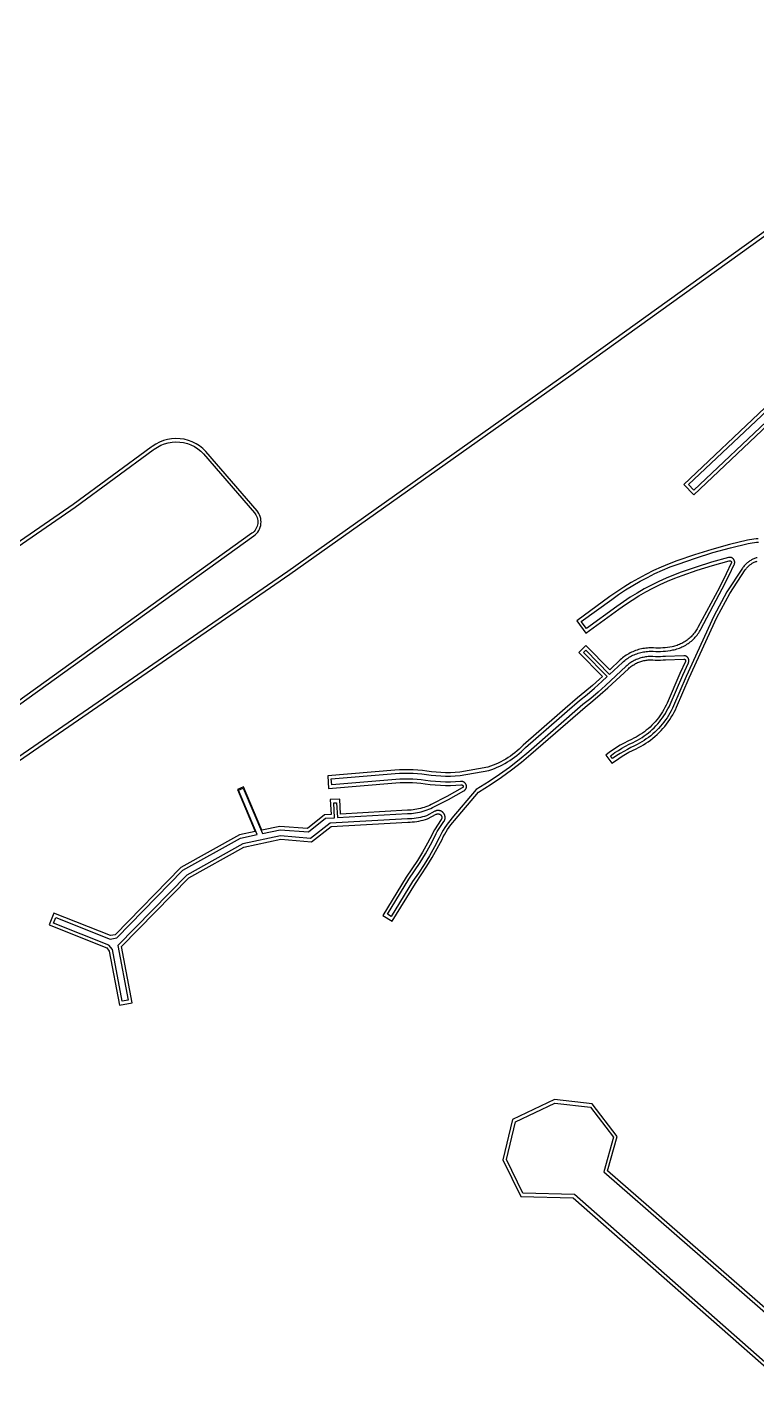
# Model space of a CAD drawing. Header units: millimetres. Extents: x 676447 to 689606, y 7455628 to 7463967.
# Drawn here: x 683100.3 to 683275.9, y 7463487.9 to 7463813.4 of the extents above; entities that cross this region are included whole.
import ezdxf

# ---------------------------------------------------------------- set-up
doc = ezdxf.new("R2010")
doc.units = ezdxf.units.MM
doc.header["$LTSCALE"] = 0.1
doc.header["$MEASUREMENT"] = 0
doc.layers.add('MUB_MEIOFIO', color=7, linetype='Continuous')
doc.layers.add('MUB_QUADRAS', color=7, linetype='Continuous')

msp = doc.modelspace()

# ---------------------------------------------------------------- linework, layer by layer
at = {"layer": 'MUB_MEIOFIO', "color": 244, "linetype": 'Continuous'}
for points in [[(683297.09, 7463778.06), (683230.67, 7463730.33), (683163.09, 7463682.41), (683082.51, 7463626.96)], [(683279.58, 7463719.78), (683260.74, 7463701.97), (683259.48, 7463703.31), (683278.35, 7463721.16)], [(683059.29, 7463622.29), (683154.91, 7463690.97), (683155.23, 7463691.23), (683155.55, 7463691.53), (683155.83, 7463691.89), (683156.05, 7463692.24), (683156.26, 7463692.63), (683156.41, 7463693.04), (683156.52, 7463693.46), (683156.59, 7463693.89), (683156.62, 7463694.33), (683156.59, 7463694.76), (683156.52, 7463695.19), (683156.41, 7463695.61), (683156.26, 7463696.02), (683156.07, 7463696.4), (683155.83, 7463696.78), (683155.64, 7463697.01), (683143.36, 7463711.27), (683142.64, 7463711.98), (683141.84, 7463712.61), (683140.98, 7463713.16), (683140.06, 7463713.61), (683139.12, 7463713.95), (683138.13, 7463714.21), (683137.12, 7463714.35), (683136.11, 7463714.4), (683135.09, 7463714.33), (683134.09, 7463714.16), (683133.11, 7463713.89), (683132.17, 7463713.51), (683131.27, 7463713.04), (683130.44, 7463712.49), (683130.19, 7463712.3), (683111.42, 7463698.52), (683072.06, 7463671.45)], [(683275.94, 7463685.71), (683275.73, 7463685.66), (683275.54, 7463685.59), (683275.34, 7463685.52), (683275.14, 7463685.45), (683274.95, 7463685.36), (683274.76, 7463685.28), (683274.58, 7463685.18), (683274.4, 7463685.08), (683274.22, 7463684.97), (683274.04, 7463684.85), (683273.87, 7463684.73), (683273.71, 7463684.61), (683273.54, 7463684.47), (683273.39, 7463684.34), (683273.23, 7463684.19), (683273.09, 7463684.05), (683272.94, 7463683.89), (683272.81, 7463683.74), (683272.68, 7463683.57), (683272.55, 7463683.41), (683272.43, 7463683.24), (683268.67, 7463677.52), (683265.54, 7463671.66), (683258.89, 7463657.14), (683255.84, 7463650.1), (683255.56, 7463649.5), (683255.27, 7463648.92), (683254.96, 7463648.35), (683254.63, 7463647.78), (683254.28, 7463647.23), (683253.91, 7463646.69), (683253.53, 7463646.17), (683253.12, 7463645.65), (683252.7, 7463645.16), (683252.26, 7463644.67), (683251.81, 7463644.21), (683251.33, 7463643.75), (683250.85, 7463643.32), (683250.35, 7463642.9), (683249.83, 7463642.5), (683249.3, 7463642.12), (683248.76, 7463641.75), (683248.21, 7463641.41), (683247.64, 7463641.08), (683247.06, 7463640.78), (683246.47, 7463640.49), (683245.6, 7463640.07), (683244.73, 7463639.61), (683243.88, 7463639.13), (683243.04, 7463638.63), (683242.22, 7463638.1), (683241.42, 7463637.54), (683241.2, 7463637.38), (683240.66, 7463638.08), (683240.91, 7463638.26), (683241.73, 7463638.83), (683242.57, 7463639.38), (683243.43, 7463639.9), (683244.31, 7463640.39), (683245.2, 7463640.86), (683246.11, 7463641.3), (683246.66, 7463641.57), (683247.21, 7463641.86), (683247.75, 7463642.17), (683248.28, 7463642.5), (683248.8, 7463642.84), (683249.3, 7463643.21), (683249.79, 7463643.59), (683250.27, 7463643.99), (683250.73, 7463644.4), (683251.18, 7463644.83), (683251.62, 7463645.28), (683252.04, 7463645.74), (683252.44, 7463646.22), (683252.82, 7463646.7), (683253.19, 7463647.2), (683253.54, 7463647.72), (683253.88, 7463648.24), (683254.19, 7463648.78), (683254.49, 7463649.33), (683254.76, 7463649.88), (683255.02, 7463650.45), (683258.08, 7463657.5), (683259.43, 7463660.45), (683259.45, 7463660.48), (683259.46, 7463660.52), (683259.48, 7463660.56), (683259.49, 7463660.6), (683259.5, 7463660.64), (683259.51, 7463660.68), (683259.52, 7463660.72), (683259.53, 7463660.76), (683259.53, 7463660.8), (683259.54, 7463660.84), (683259.54, 7463660.88), (683259.54, 7463660.92), (683259.54, 7463660.97), (683259.54, 7463661.01), (683259.53, 7463661.05), (683259.53, 7463661.09), (683259.52, 7463661.13), (683259.52, 7463661.17), (683259.51, 7463661.21), (683259.5, 7463661.25), (683259.49, 7463661.29), (683259.47, 7463661.33), (683259.46, 7463661.37), (683259.44, 7463661.41), (683259.43, 7463661.45), (683259.41, 7463661.48), (683259.39, 7463661.52), (683259.37, 7463661.56), (683259.35, 7463661.59), (683259.33, 7463661.63), (683259.3, 7463661.66), (683259.28, 7463661.69), (683259.25, 7463661.72), (683259.22, 7463661.76), (683259.19, 7463661.79), (683259.16, 7463661.81), (683259.13, 7463661.84), (683259.1, 7463661.87), (683259.07, 7463661.9), (683259.04, 7463661.92), (683259, 7463661.94), (683258.97, 7463661.97), (683258.93, 7463661.99), (683258.89, 7463662.01), (683258.86, 7463662.03), (683258.82, 7463662.04), (683258.78, 7463662.06), (683258.74, 7463662.07), (683258.7, 7463662.09), (683258.66, 7463662.1), (683258.62, 7463662.11), (683258.58, 7463662.12), (683258.54, 7463662.13), (683258.5, 7463662.13), (683258.46, 7463662.14), (683258.42, 7463662.14), (683258.38, 7463662.14), (683258.34, 7463662.14), (683258.3, 7463662.14), (683253.91, 7463661.98), (683253.28, 7463661.93), (683252.68, 7463661.9), (683252.08, 7463661.89), (683251.48, 7463661.9), (683250.87, 7463661.93), (683250.59, 7463661.94), (683250.3, 7463661.94), (683250.01, 7463661.93), (683249.72, 7463661.92), (683249.42, 7463661.89), (683249.13, 7463661.85), (683248.84, 7463661.81), (683248.56, 7463661.75), (683248.27, 7463661.68), (683247.99, 7463661.61), (683247.71, 7463661.52), (683247.43, 7463661.43), (683247.16, 7463661.32), (683246.89, 7463661.21), (683246.62, 7463661.09), (683246.36, 7463660.96), (683246.1, 7463660.82), (683245.85, 7463660.67), (683245.6, 7463660.52), (683245.36, 7463660.35), (683245.13, 7463660.18), (683244.9, 7463660), (683244.67, 7463659.81), (683244.46, 7463659.62), (683239.46, 7463654.99), (683237.7, 7463653.41), (683235.91, 7463651.89), (683234.05, 7463650.4), (683221.03, 7463639.05), (683218.74, 7463637.13), (683216.4, 7463635.29), (683213.99, 7463633.54), (683211.52, 7463631.88), (683208.39, 7463629.92), (683202.53, 7463623.04), (683202.08, 7463622.5), (683201.65, 7463621.94), (683201.23, 7463621.37), (683200.83, 7463620.79), (683200.45, 7463620.19), (683200.09, 7463619.58), (683199.75, 7463618.96), (683199.43, 7463618.34), (683198.31, 7463616.15), (683197.11, 7463614), (683195.84, 7463611.9), (683194.5, 7463609.85), (683193.06, 7463607.82), (683187.92, 7463599.38), (683187, 7463599.93), (683192.17, 7463608.42), (683193.56, 7463610.39), (683194.9, 7463612.42), (683196.16, 7463614.51), (683197.35, 7463616.64), (683198.46, 7463618.79), (683198.74, 7463619.34), (683199.01, 7463619.85), (683200.62, 7463622.27), (683200.65, 7463622.32), (683200.68, 7463622.37), (683200.71, 7463622.42), (683200.73, 7463622.47), (683200.76, 7463622.53), (683200.78, 7463622.58), (683200.8, 7463622.64), (683200.82, 7463622.69), (683200.84, 7463622.75), (683200.85, 7463622.81), (683200.87, 7463622.87), (683200.88, 7463622.92), (683200.89, 7463622.98), (683200.89, 7463623.04), (683200.9, 7463623.1), (683200.9, 7463623.16), (683200.9, 7463623.22), (683200.9, 7463623.28), (683200.9, 7463623.34), (683200.89, 7463623.39), (683200.88, 7463623.45), (683200.87, 7463623.51), (683200.86, 7463623.57), (683200.85, 7463623.63), (683200.83, 7463623.68), (683200.81, 7463623.74), (683200.8, 7463623.8), (683200.77, 7463623.85), (683200.75, 7463623.91), (683200.72, 7463623.96), (683200.7, 7463624.01), (683200.67, 7463624.06), (683200.64, 7463624.11), (683200.61, 7463624.16), (683200.57, 7463624.21), (683200.54, 7463624.26), (683200.5, 7463624.31), (683200.46, 7463624.35), (683200.42, 7463624.39), (683200.38, 7463624.43), (683200.33, 7463624.48), (683200.29, 7463624.51), (683200.24, 7463624.55), (683200.2, 7463624.59), (683200.15, 7463624.62), (683200.1, 7463624.65), (683200.05, 7463624.68), (683199.99, 7463624.71), (683199.94, 7463624.74), (683199.89, 7463624.76), (683199.83, 7463624.79), (683199.78, 7463624.81), (683199.72, 7463624.83), (683199.67, 7463624.84), (683199.61, 7463624.86), (683199.55, 7463624.87), (683199.49, 7463624.88), (683199.43, 7463624.89), (683199.38, 7463624.9), (683199.32, 7463624.9), (683199.26, 7463624.91), (683199.2, 7463624.91), (683199.14, 7463624.91), (683199.08, 7463624.9), (683199.02, 7463624.9), (683198.96, 7463624.89), (683198.9, 7463624.88), (683198.85, 7463624.87), (683198.79, 7463624.86), (683198.73, 7463624.84), (683198.67, 7463624.82), (683198.62, 7463624.8), (683198.56, 7463624.78), (683198.51, 7463624.76), (683198.46, 7463624.74), (683198.41, 7463624.71), (683196.39, 7463623.64), (683195.95, 7463623.5), (683195.45, 7463623.37), (683194.95, 7463623.25), (683194.45, 7463623.15), (683193.94, 7463623.06), (683193.43, 7463622.99), (683192.92, 7463622.94), (683192.41, 7463622.91), (683191.88, 7463622.89), (683173.2, 7463621.83), (683168.51, 7463618.2), (683161.31, 7463618.78), (683152.21, 7463616.88), (683138.72, 7463609.32), (683122.18, 7463592.46), (683124.64, 7463579.3), (683123.17, 7463579.03), (683120.86, 7463591.45), (683119.98, 7463592.51), (683106.69, 7463597.81), (683107.24, 7463599.19), (683120.34, 7463593.97), (683121.9, 7463594.3), (683137.81, 7463610.52), (683151.68, 7463618.29), (683155.7, 7463619.13), (683151.19, 7463629.81), (683152.31, 7463630.3), (683156.95, 7463619.39), (683161.22, 7463620.28), (683168.03, 7463619.74), (683172.15, 7463623.05), (683174.29, 7463623.18), (683174.11, 7463626.76), (683174.78, 7463626.79), (683174.97, 7463623.22), (683191.84, 7463624.17), (683192.31, 7463624.19), (683192.79, 7463624.22), (683193.27, 7463624.27), (683193.75, 7463624.33), (683194.23, 7463624.41), (683194.7, 7463624.51), (683195.17, 7463624.62), (683195.64, 7463624.75), (683196.1, 7463624.89), (683196.56, 7463625.05), (683197.01, 7463625.23), (683197.46, 7463625.42), (683197.89, 7463625.63), (683201.69, 7463627.58), (683205.43, 7463629.65), (683205.46, 7463629.67), (683205.5, 7463629.7), (683205.53, 7463629.72), (683205.56, 7463629.75), (683205.6, 7463629.77), (683205.63, 7463629.8), (683205.66, 7463629.83), (683205.69, 7463629.86), (683205.72, 7463629.89), (683205.74, 7463629.92), (683205.77, 7463629.95), (683205.8, 7463629.98), (683205.82, 7463630.02), (683205.84, 7463630.05), (683205.86, 7463630.09), (683205.88, 7463630.13), (683205.9, 7463630.16), (683205.92, 7463630.2), (683205.94, 7463630.24), (683205.95, 7463630.28), (683205.97, 7463630.32), (683205.98, 7463630.36), (683205.99, 7463630.4), (683206, 7463630.44), (683206.01, 7463630.48), (683206.01, 7463630.52), (683206.02, 7463630.56), (683206.02, 7463630.6), (683206.02, 7463630.64), (683206.03, 7463630.69), (683206.02, 7463630.73), (683206.02, 7463630.77), (683206.02, 7463630.81), (683206.01, 7463630.85), (683206.01, 7463630.89), (683206, 7463630.93), (683205.99, 7463630.97), (683205.98, 7463631.01), (683205.97, 7463631.05), (683205.96, 7463631.09), (683205.94, 7463631.13), (683205.92, 7463631.17), (683205.91, 7463631.21), (683205.89, 7463631.25), (683205.87, 7463631.28), (683205.85, 7463631.32), (683205.83, 7463631.35), (683205.8, 7463631.39), (683205.78, 7463631.42), (683205.75, 7463631.45), (683205.72, 7463631.49), (683205.7, 7463631.52), (683205.67, 7463631.55), (683205.64, 7463631.58), (683205.6, 7463631.6), (683205.57, 7463631.63), (683205.54, 7463631.65), (683205.51, 7463631.68), (683205.47, 7463631.7), (683205.44, 7463631.72), (683205.4, 7463631.74), (683205.36, 7463631.76), (683205.32, 7463631.78), (683205.29, 7463631.8), (683205.25, 7463631.81), (683205.21, 7463631.83), (683205.17, 7463631.84), (683205.13, 7463631.85), (683205.09, 7463631.86), (683205.05, 7463631.87), (683205.01, 7463631.88), (683204.97, 7463631.88), (683204.92, 7463631.89), (683204.88, 7463631.89), (683204.84, 7463631.89), (683204.8, 7463631.89), (683204.76, 7463631.89), (683204.72, 7463631.89), (683204.63, 7463631.88), (683203.41, 7463631.79), (683202.2, 7463631.74), (683200.99, 7463631.73), (683199.79, 7463631.77), (683198.58, 7463631.85), (683197.37, 7463631.97), (683196.16, 7463632.13), (683195.16, 7463632.27), (683194.13, 7463632.37), (683193.11, 7463632.44), (683192.08, 7463632.47), (683191.05, 7463632.46), (683190.02, 7463632.42), (683189, 7463632.35), (683173.62, 7463631.07), (683173.52, 7463632.51), (683188.87, 7463633.79), (683189.95, 7463633.87), (683191.02, 7463633.91), (683192.1, 7463633.92), (683193.18, 7463633.88), (683194.25, 7463633.81), (683195.33, 7463633.71), (683196.41, 7463633.56), (683196.41, 7463633.56), (683197.54, 7463633.41), (683198.7, 7463633.29), (683199.85, 7463633.22), (683201.01, 7463633.18), (683202.17, 7463633.19), (683203.33, 7463633.23), (683204.51, 7463633.32), (683211.4, 7463634.56), (683212.1, 7463634.8), (683212.75, 7463635.04), (683213.4, 7463635.31), (683214.03, 7463635.6), (683214.66, 7463635.9), (683215.27, 7463636.23), (683215.88, 7463636.58), (683216.47, 7463636.95), (683217.05, 7463637.34), (683217.62, 7463637.75), (683218.17, 7463638.17), (683218.71, 7463638.62), (683219.23, 7463639.08), (683219.74, 7463639.56), (683220.2, 7463640.03), (683228.34, 7463647.13), (683230.27, 7463648.81), (683233.24, 7463651.4), (683235.05, 7463652.85), (683236.84, 7463654.36), (683238.59, 7463655.93), (683239.87, 7463657.11), (683234.18, 7463662.91), (683234.75, 7463663.47), (683240.45, 7463657.65), (683243.58, 7463660.55), (683243.83, 7463660.78), (683244.09, 7463660.99), (683244.35, 7463661.2), (683244.62, 7463661.4), (683244.9, 7463661.59), (683245.19, 7463661.77), (683245.48, 7463661.94), (683245.77, 7463662.1), (683246.07, 7463662.25), (683246.38, 7463662.39), (683246.69, 7463662.51), (683247, 7463662.63), (683247.32, 7463662.74), (683247.64, 7463662.84), (683247.96, 7463662.93), (683248.29, 7463663), (683248.62, 7463663.07), (683248.95, 7463663.12), (683249.28, 7463663.16), (683249.62, 7463663.19), (683249.95, 7463663.21), (683250.29, 7463663.22), (683250.62, 7463663.22), (683250.97, 7463663.21), (683251.55, 7463663.18), (683252.14, 7463663.18), (683252.73, 7463663.19), (683253.32, 7463663.22), (683253.91, 7463663.27), (683254.5, 7463663.34), (683255.08, 7463663.42), (683255.67, 7463663.53), (683255.99, 7463663.6), (683256.32, 7463663.68), (683256.64, 7463663.77), (683256.95, 7463663.87), (683257.27, 7463663.99), (683257.58, 7463664.11), (683257.88, 7463664.25), (683258.18, 7463664.39), (683258.48, 7463664.55), (683258.77, 7463664.71), (683259.05, 7463664.89), (683259.33, 7463665.07), (683259.6, 7463665.26), (683259.87, 7463665.47), (683260.13, 7463665.68), (683260.38, 7463665.9), (683260.62, 7463666.13), (683260.85, 7463666.37), (683261.08, 7463666.61), (683261.3, 7463666.86), (683261.51, 7463667.12), (683261.71, 7463667.39), (683261.9, 7463667.66), (683262.08, 7463667.94), (683262.25, 7463668.23), (683262.41, 7463668.52), (683267.58, 7463678.21), (683269.23, 7463681.5), (683270.45, 7463684.09), (683270.47, 7463684.12), (683270.49, 7463684.16), (683270.5, 7463684.2), (683270.51, 7463684.24), (683270.52, 7463684.28), (683270.54, 7463684.32), (683270.54, 7463684.36), (683270.55, 7463684.4), (683270.56, 7463684.44), (683270.56, 7463684.48), (683270.57, 7463684.53), (683270.57, 7463684.57), (683270.57, 7463684.61), (683270.57, 7463684.65), (683270.57, 7463684.69), (683270.56, 7463684.73), (683270.56, 7463684.77), (683270.55, 7463684.81), (683270.54, 7463684.86), (683270.53, 7463684.9), (683270.52, 7463684.94), (683270.51, 7463684.98), (683270.5, 7463685.01), (683270.48, 7463685.05), (683270.46, 7463685.09), (683270.45, 7463685.13), (683270.43, 7463685.17), (683270.41, 7463685.2), (683270.39, 7463685.24), (683270.36, 7463685.27), (683270.34, 7463685.31), (683270.31, 7463685.34), (683270.29, 7463685.37), (683270.26, 7463685.4), (683270.23, 7463685.43), (683270.2, 7463685.46), (683270.17, 7463685.49), (683270.14, 7463685.52), (683270.11, 7463685.54), (683270.08, 7463685.57), (683270.04, 7463685.59), (683270.01, 7463685.62), (683269.97, 7463685.64), (683269.94, 7463685.66), (683269.9, 7463685.68), (683269.86, 7463685.69), (683269.82, 7463685.71), (683269.78, 7463685.73), (683269.75, 7463685.74), (683269.71, 7463685.75), (683269.67, 7463685.76), (683269.63, 7463685.77), (683269.59, 7463685.78), (683269.54, 7463685.79), (683269.5, 7463685.79), (683269.46, 7463685.8), (683269.42, 7463685.8), (683269.38, 7463685.8), (683269.34, 7463685.8), (683269.3, 7463685.8), (683269.25, 7463685.8), (683269.21, 7463685.79), (683269.17, 7463685.78), (683269.13, 7463685.78), (683269.09, 7463685.77), (683269.06, 7463685.76), (683264.96, 7463684.63), (683261.29, 7463683.48), (683257.66, 7463682.22), (683255.84, 7463681.53), (683254.04, 7463680.78), (683252.27, 7463679.98), (683250.52, 7463679.12), (683248.8, 7463678.2), (683247.11, 7463677.23), (683245.45, 7463676.21), (683243.83, 7463675.13), (683242.24, 7463674.01), (683234.91, 7463668.66), (683233.66, 7463670.36), (683240.98, 7463675.71), (683242.63, 7463676.88), (683244.31, 7463677.99), (683246.03, 7463679.05), (683247.78, 7463680.05), (683249.56, 7463681), (683251.36, 7463681.89), (683253.2, 7463682.72), (683255.06, 7463683.5), (683256.94, 7463684.21), (683261.1, 7463685.64), (683265.3, 7463686.94), (683269.54, 7463688.1), (683273.81, 7463689.13), (683274.3, 7463689.23), (683274.79, 7463689.31), (683275.29, 7463689.38), (683275.79, 7463689.43), (683276.29, 7463689.47)], [(683282.51, 7463488.04), (683232.03, 7463532.53), (683219.62, 7463532.83), (683215.66, 7463540.94), (683217.82, 7463550.02), (683227.31, 7463554.53), (683235.84, 7463553.57), (683241.43, 7463546.28), (683239.07, 7463537.98), (683289.8, 7463493.72)]]:
    msp.add_lwpolyline(points, dxfattribs=at)
at = {"layer": 'MUB_QUADRAS', "linetype": 'Continuous'}
for points in [[(683082.97, 7463626.3), (683163.54, 7463681.75), (683231.13, 7463729.67), (683347.62, 7463813.4)], [(683277.82, 7463721.75), (683258.35, 7463703.34), (683260.71, 7463700.84), (683280.11, 7463719.19)], [(683072.51, 7463670.79), (683111.89, 7463697.86), (683130.67, 7463711.66), (683130.9, 7463711.83), (683131.68, 7463712.35), (683132.51, 7463712.79), (683133.37, 7463713.13), (683134.27, 7463713.38), (683135.19, 7463713.54), (683136.12, 7463713.6), (683137.05, 7463713.56), (683137.98, 7463713.43), (683138.88, 7463713.19), (683139.75, 7463712.87), (683140.59, 7463712.46), (683141.38, 7463711.95), (683142.11, 7463711.38), (683142.77, 7463710.73), (683155.02, 7463696.5), (683155.18, 7463696.31), (683155.37, 7463696.01), (683155.53, 7463695.7), (683155.65, 7463695.37), (683155.74, 7463695.03), (683155.8, 7463694.68), (683155.82, 7463694.33), (683155.8, 7463693.98), (683155.74, 7463693.63), (683155.65, 7463693.29), (683155.53, 7463692.96), (683155.36, 7463692.65), (683155.17, 7463692.35), (683154.95, 7463692.07), (683154.7, 7463691.83), (683154.43, 7463691.61), (683058.82, 7463622.94)], [(683276.24, 7463690.27), (683275.72, 7463690.23), (683275.19, 7463690.18), (683274.67, 7463690.1), (683274.15, 7463690.02), (683273.64, 7463689.91), (683269.34, 7463688.88), (683265.07, 7463687.71), (683260.85, 7463686.4), (683256.67, 7463684.96), (683254.76, 7463684.24), (683252.88, 7463683.45), (683251.02, 7463682.61), (683249.19, 7463681.71), (683247.39, 7463680.75), (683245.62, 7463679.73), (683243.88, 7463678.66), (683242.18, 7463677.54), (683240.52, 7463676.36), (683232.55, 7463670.54), (683234.74, 7463667.54), (683242.71, 7463673.36), (683244.28, 7463674.47), (683245.88, 7463675.53), (683247.52, 7463676.54), (683249.19, 7463677.5), (683250.89, 7463678.4), (683252.61, 7463679.25), (683254.36, 7463680.05), (683256.14, 7463680.79), (683257.94, 7463681.47), (683261.54, 7463682.72), (683265.19, 7463683.87), (683269.26, 7463684.99), (683269.28, 7463684.99), (683269.29, 7463684.99), (683269.3, 7463685), (683269.32, 7463685), (683269.33, 7463685), (683269.34, 7463685), (683269.36, 7463685), (683269.37, 7463685), (683269.39, 7463685), (683269.4, 7463685), (683269.41, 7463685), (683269.43, 7463685), (683269.44, 7463684.99), (683269.45, 7463684.99), (683269.47, 7463684.99), (683269.48, 7463684.98), (683269.49, 7463684.98), (683269.51, 7463684.98), (683269.52, 7463684.97), (683269.53, 7463684.97), (683269.55, 7463684.96), (683269.56, 7463684.95), (683269.57, 7463684.95), (683269.58, 7463684.94), (683269.59, 7463684.93), (683269.6, 7463684.92), (683269.62, 7463684.92), (683269.63, 7463684.91), (683269.64, 7463684.9), (683269.65, 7463684.89), (683269.66, 7463684.88), (683269.67, 7463684.87), (683269.67, 7463684.86), (683269.68, 7463684.85), (683269.69, 7463684.84), (683269.7, 7463684.82), (683269.71, 7463684.81), (683269.71, 7463684.8), (683269.72, 7463684.79), (683269.73, 7463684.78), (683269.73, 7463684.76), (683269.74, 7463684.75), (683269.74, 7463684.74), (683269.75, 7463684.73), (683269.75, 7463684.71), (683269.76, 7463684.7), (683269.76, 7463684.69), (683269.76, 7463684.67), (683269.76, 7463684.66), (683269.77, 7463684.64), (683269.77, 7463684.63), (683269.77, 7463684.62), (683269.77, 7463684.6), (683269.77, 7463684.59), (683269.77, 7463684.58), (683269.77, 7463684.56), (683269.76, 7463684.55), (683269.76, 7463684.53), (683269.76, 7463684.52), (683269.76, 7463684.51), (683269.75, 7463684.49), (683269.75, 7463684.48), (683269.75, 7463684.47), (683269.74, 7463684.45), (683269.74, 7463684.44), (683269.73, 7463684.43), (683268.51, 7463681.85), (683266.87, 7463678.58), (683261.71, 7463668.9), (683261.56, 7463668.63), (683261.4, 7463668.37), (683261.23, 7463668.11), (683261.06, 7463667.86), (683260.87, 7463667.62), (683260.68, 7463667.38), (683260.48, 7463667.14), (683260.27, 7463666.92), (683260.06, 7463666.7), (683259.84, 7463666.49), (683259.61, 7463666.29), (683259.37, 7463666.09), (683259.13, 7463665.91), (683258.88, 7463665.73), (683258.62, 7463665.56), (683258.36, 7463665.4), (683258.1, 7463665.25), (683257.82, 7463665.11), (683257.55, 7463664.97), (683257.27, 7463664.85), (683256.98, 7463664.73), (683256.7, 7463664.63), (683256.4, 7463664.54), (683256.11, 7463664.45), (683255.81, 7463664.38), (683255.51, 7463664.31), (683254.96, 7463664.21), (683254.4, 7463664.13), (683253.83, 7463664.06), (683253.27, 7463664.02), (683252.7, 7463663.99), (683252.14, 7463663.98), (683251.57, 7463663.98), (683251, 7463664.01), (683250.64, 7463664.02), (683250.28, 7463664.02), (683249.92, 7463664.01), (683249.56, 7463663.99), (683249.2, 7463663.96), (683248.84, 7463663.91), (683248.48, 7463663.85), (683248.12, 7463663.78), (683247.77, 7463663.7), (683247.42, 7463663.61), (683247.07, 7463663.5), (683246.73, 7463663.39), (683246.39, 7463663.26), (683246.05, 7463663.12), (683245.73, 7463662.97), (683245.4, 7463662.81), (683245.08, 7463662.63), (683244.77, 7463662.45), (683244.46, 7463662.26), (683244.16, 7463662.05), (683243.87, 7463661.84), (683243.58, 7463661.61), (683243.31, 7463661.38), (683243.04, 7463661.14), (683240.48, 7463658.77), (683234.76, 7463664.6), (683233.05, 7463662.92), (683238.72, 7463657.14), (683238.05, 7463656.52), (683236.32, 7463654.97), (683234.54, 7463653.47), (683232.73, 7463652.01), (683229.74, 7463649.41), (683227.81, 7463647.73), (683219.65, 7463640.61), (683219.18, 7463640.13), (683218.69, 7463639.67), (683218.19, 7463639.23), (683217.67, 7463638.8), (683217.14, 7463638.39), (683216.59, 7463638), (683216.04, 7463637.62), (683215.47, 7463637.27), (683214.89, 7463636.93), (683214.29, 7463636.62), (683213.69, 7463636.32), (683213.08, 7463636.04), (683212.46, 7463635.79), (683211.83, 7463635.55), (683211.2, 7463635.34), (683204.41, 7463634.12), (683203.29, 7463634.03), (683202.15, 7463633.99), (683201.02, 7463633.98), (683199.89, 7463634.02), (683198.76, 7463634.09), (683197.64, 7463634.2), (683196.51, 7463634.35), (683195.42, 7463634.5), (683194.32, 7463634.61), (683193.22, 7463634.68), (683192.11, 7463634.72), (683191.01, 7463634.71), (683189.9, 7463634.67), (683188.8, 7463634.59), (683172.67, 7463633.25), (683172.87, 7463630.2), (683189.06, 7463631.55), (683190.06, 7463631.62), (683191.07, 7463631.66), (683192.07, 7463631.67), (683193.07, 7463631.64), (683194.07, 7463631.57), (683195.06, 7463631.47), (683196.06, 7463631.34), (683196.06, 7463631.34), (683197.28, 7463631.17), (683198.51, 7463631.05), (683199.75, 7463630.97), (683200.98, 7463630.93), (683202.22, 7463630.94), (683203.46, 7463630.99), (683204.69, 7463631.08), (683204.79, 7463631.09), (683204.8, 7463631.09), (683204.82, 7463631.09), (683204.83, 7463631.09), (683204.84, 7463631.09), (683204.86, 7463631.09), (683204.87, 7463631.09), (683204.89, 7463631.09), (683204.9, 7463631.08), (683204.91, 7463631.08), (683204.93, 7463631.08), (683204.94, 7463631.07), (683204.95, 7463631.07), (683204.97, 7463631.07), (683204.98, 7463631.06), (683204.99, 7463631.05), (683205, 7463631.05), (683205.02, 7463631.04), (683205.03, 7463631.04), (683205.04, 7463631.03), (683205.05, 7463631.02), (683205.06, 7463631.01), (683205.07, 7463631), (683205.09, 7463630.99), (683205.1, 7463630.99), (683205.11, 7463630.98), (683205.12, 7463630.97), (683205.12, 7463630.96), (683205.13, 7463630.95), (683205.14, 7463630.93), (683205.15, 7463630.92), (683205.16, 7463630.91), (683205.17, 7463630.9), (683205.17, 7463630.89), (683205.18, 7463630.88), (683205.19, 7463630.86), (683205.19, 7463630.85), (683205.2, 7463630.84), (683205.2, 7463630.83), (683205.21, 7463630.81), (683205.21, 7463630.8), (683205.21, 7463630.79), (683205.22, 7463630.77), (683205.22, 7463630.76), (683205.22, 7463630.74), (683205.22, 7463630.73), (683205.22, 7463630.72), (683205.23, 7463630.7), (683205.23, 7463630.69), (683205.22, 7463630.68), (683205.22, 7463630.66), (683205.22, 7463630.65), (683205.22, 7463630.63), (683205.22, 7463630.62), (683205.22, 7463630.61), (683205.21, 7463630.59), (683205.21, 7463630.58), (683205.21, 7463630.57), (683205.2, 7463630.55), (683205.2, 7463630.54), (683205.19, 7463630.53), (683205.18, 7463630.51), (683205.18, 7463630.5), (683205.17, 7463630.49), (683205.16, 7463630.48), (683205.16, 7463630.47), (683205.15, 7463630.46), (683205.14, 7463630.44), (683205.13, 7463630.43), (683205.12, 7463630.42), (683205.11, 7463630.41), (683205.1, 7463630.4), (683205.09, 7463630.39), (683205.08, 7463630.38), (683205.07, 7463630.38), (683205.06, 7463630.37), (683205.05, 7463630.36), (683205.04, 7463630.35), (683205.03, 7463630.34), (683201.32, 7463628.28), (683197.54, 7463626.34), (683197.13, 7463626.15), (683196.71, 7463625.97), (683196.28, 7463625.8), (683195.85, 7463625.65), (683195.42, 7463625.51), (683194.98, 7463625.39), (683194.53, 7463625.29), (683194.08, 7463625.2), (683193.63, 7463625.12), (683193.18, 7463625.06), (683192.73, 7463625.02), (683192.27, 7463624.99), (683191.81, 7463624.97), (683175.73, 7463624.06), (683175.54, 7463627.63), (683173.27, 7463627.52), (683173.45, 7463623.93), (683171.85, 7463623.84), (683167.77, 7463620.56), (683161.17, 7463621.09), (683156.77, 7463620.17), (683152.37, 7463630.58), (683150.95, 7463629.98), (683155.23, 7463619.85), (683151.4, 7463619.05), (683137.32, 7463611.16), (683121.5, 7463595.03), (683120.42, 7463594.8), (683106.79, 7463600.23), (683105.65, 7463597.36), (683119.49, 7463591.84), (683120.11, 7463591.1), (683122.53, 7463578.09), (683125.57, 7463578.66), (683123.04, 7463592.19), (683139.21, 7463608.68), (683152.5, 7463616.12), (683161.36, 7463617.98), (683168.75, 7463617.38), (683173.49, 7463621.05), (683191.91, 7463622.09), (683192.45, 7463622.11), (683192.99, 7463622.15), (683193.53, 7463622.2), (683194.06, 7463622.27), (683194.59, 7463622.36), (683195.12, 7463622.47), (683195.65, 7463622.59), (683196.17, 7463622.73), (683196.69, 7463622.89), (683198.78, 7463624), (683198.81, 7463624.02), (683198.83, 7463624.03), (683198.86, 7463624.04), (683198.89, 7463624.05), (683198.92, 7463624.06), (683198.95, 7463624.07), (683198.98, 7463624.08), (683199.01, 7463624.09), (683199.04, 7463624.09), (683199.07, 7463624.1), (683199.11, 7463624.1), (683199.14, 7463624.11), (683199.17, 7463624.11), (683199.2, 7463624.11), (683199.23, 7463624.11), (683199.26, 7463624.11), (683199.29, 7463624.1), (683199.32, 7463624.1), (683199.36, 7463624.09), (683199.39, 7463624.09), (683199.42, 7463624.08), (683199.45, 7463624.07), (683199.48, 7463624.06), (683199.51, 7463624.05), (683199.54, 7463624.04), (683199.56, 7463624.03), (683199.59, 7463624.02), (683199.62, 7463624), (683199.65, 7463623.99), (683199.68, 7463623.97), (683199.7, 7463623.96), (683199.73, 7463623.94), (683199.75, 7463623.92), (683199.78, 7463623.9), (683199.8, 7463623.88), (683199.82, 7463623.86), (683199.85, 7463623.84), (683199.87, 7463623.81), (683199.89, 7463623.79), (683199.91, 7463623.76), (683199.93, 7463623.74), (683199.94, 7463623.71), (683199.96, 7463623.69), (683199.98, 7463623.66), (683199.99, 7463623.63), (683200.01, 7463623.61), (683200.02, 7463623.58), (683200.03, 7463623.55), (683200.04, 7463623.52), (683200.05, 7463623.49), (683200.06, 7463623.46), (683200.07, 7463623.43), (683200.08, 7463623.4), (683200.09, 7463623.37), (683200.09, 7463623.34), (683200.09, 7463623.31), (683200.1, 7463623.28), (683200.1, 7463623.24), (683200.1, 7463623.21), (683200.1, 7463623.18), (683200.1, 7463623.15), (683200.1, 7463623.12), (683200.09, 7463623.09), (683200.09, 7463623.06), (683200.08, 7463623.03), (683200.08, 7463623), (683200.07, 7463622.97), (683200.06, 7463622.94), (683200.05, 7463622.91), (683200.04, 7463622.88), (683200.03, 7463622.85), (683200.01, 7463622.82), (683200, 7463622.79), (683199.98, 7463622.76), (683199.97, 7463622.74), (683199.95, 7463622.71), (683198.33, 7463620.26), (683198.03, 7463619.71), (683197.75, 7463619.16), (683196.65, 7463617.01), (683195.47, 7463614.91), (683194.22, 7463612.85), (683192.9, 7463610.84), (683191.51, 7463608.86), (683185.9, 7463599.67), (683188.19, 7463598.28), (683193.73, 7463607.38), (683195.16, 7463609.4), (683196.52, 7463611.48), (683197.8, 7463613.6), (683199.01, 7463615.77), (683200.15, 7463617.97), (683200.46, 7463618.58), (683200.79, 7463619.18), (683201.14, 7463619.77), (683201.5, 7463620.35), (683201.89, 7463620.91), (683202.29, 7463621.46), (683202.71, 7463622), (683203.14, 7463622.53), (683208.92, 7463629.3), (683211.95, 7463631.21), (683214.45, 7463632.89), (683216.88, 7463634.66), (683219.25, 7463636.51), (683221.55, 7463638.44), (683234.56, 7463649.79), (683236.41, 7463651.27), (683238.23, 7463652.81), (683240, 7463654.4), (683245, 7463659.03), (683245.2, 7463659.21), (683245.4, 7463659.38), (683245.61, 7463659.54), (683245.82, 7463659.7), (683246.04, 7463659.85), (683246.27, 7463659.99), (683246.5, 7463660.12), (683246.73, 7463660.25), (683246.97, 7463660.37), (683247.21, 7463660.48), (683247.46, 7463660.58), (683247.7, 7463660.67), (683247.96, 7463660.76), (683248.21, 7463660.84), (683248.47, 7463660.91), (683248.73, 7463660.97), (683248.99, 7463661.02), (683249.25, 7463661.06), (683249.51, 7463661.09), (683249.78, 7463661.12), (683250.04, 7463661.13), (683250.31, 7463661.14), (683250.57, 7463661.14), (683250.84, 7463661.13), (683251.46, 7463661.1), (683252.09, 7463661.09), (683252.71, 7463661.1), (683253.33, 7463661.13), (683253.95, 7463661.18), (683258.32, 7463661.34), (683258.34, 7463661.34), (683258.35, 7463661.34), (683258.37, 7463661.34), (683258.38, 7463661.34), (683258.39, 7463661.34), (683258.41, 7463661.34), (683258.42, 7463661.33), (683258.43, 7463661.33), (683258.45, 7463661.33), (683258.46, 7463661.32), (683258.47, 7463661.32), (683258.49, 7463661.31), (683258.5, 7463661.31), (683258.51, 7463661.3), (683258.52, 7463661.3), (683258.54, 7463661.29), (683258.55, 7463661.28), (683258.56, 7463661.28), (683258.57, 7463661.27), (683258.58, 7463661.26), (683258.59, 7463661.25), (683258.6, 7463661.24), (683258.61, 7463661.23), (683258.62, 7463661.22), (683258.63, 7463661.21), (683258.64, 7463661.2), (683258.65, 7463661.19), (683258.66, 7463661.18), (683258.67, 7463661.17), (683258.68, 7463661.16), (683258.68, 7463661.15), (683258.69, 7463661.14), (683258.7, 7463661.12), (683258.7, 7463661.11), (683258.71, 7463661.1), (683258.71, 7463661.09), (683258.72, 7463661.07), (683258.72, 7463661.06), (683258.73, 7463661.05), (683258.73, 7463661.03), (683258.73, 7463661.02), (683258.73, 7463661.01), (683258.74, 7463660.99), (683258.74, 7463660.98), (683258.74, 7463660.96), (683258.74, 7463660.95), (683258.74, 7463660.94), (683258.74, 7463660.92), (683258.74, 7463660.91), (683258.74, 7463660.9), (683258.73, 7463660.88), (683258.73, 7463660.87), (683258.73, 7463660.85), (683258.73, 7463660.84), (683258.72, 7463660.83), (683258.72, 7463660.81), (683258.71, 7463660.8), (683258.71, 7463660.79), (683258.7, 7463660.78), (683257.35, 7463657.83), (683254.29, 7463650.77), (683254.04, 7463650.23), (683253.78, 7463649.7), (683253.49, 7463649.17), (683253.19, 7463648.66), (683252.87, 7463648.16), (683252.54, 7463647.67), (683252.19, 7463647.19), (683251.82, 7463646.72), (683251.43, 7463646.27), (683251.03, 7463645.83), (683250.62, 7463645.4), (683250.19, 7463644.99), (683249.75, 7463644.59), (683249.29, 7463644.21), (683248.82, 7463643.85), (683248.34, 7463643.5), (683247.85, 7463643.17), (683247.34, 7463642.86), (683246.83, 7463642.56), (683246.3, 7463642.28), (683245.76, 7463642.02), (683244.84, 7463641.57), (683243.93, 7463641.09), (683243.03, 7463640.59), (683242.15, 7463640.06), (683241.29, 7463639.5), (683240.44, 7463638.91), (683239.53, 7463638.24), (683241.04, 7463636.27), (683241.88, 7463636.89), (683242.67, 7463637.43), (683243.47, 7463637.95), (683244.28, 7463638.44), (683245.11, 7463638.91), (683245.96, 7463639.35), (683246.82, 7463639.77), (683247.43, 7463640.06), (683248.03, 7463640.38), (683248.62, 7463640.72), (683249.2, 7463641.08), (683249.76, 7463641.46), (683250.31, 7463641.86), (683250.85, 7463642.28), (683251.37, 7463642.71), (683251.88, 7463643.17), (683252.37, 7463643.64), (683252.84, 7463644.13), (683253.3, 7463644.63), (683253.74, 7463645.15), (683254.16, 7463645.68), (683254.57, 7463646.23), (683254.95, 7463646.79), (683255.31, 7463647.37), (683255.66, 7463647.95), (683255.98, 7463648.55), (683256.29, 7463649.16), (683256.57, 7463649.78), (683259.62, 7463656.82), (683266.26, 7463671.31), (683269.35, 7463677.11), (683273.09, 7463682.79), (683273.2, 7463682.94), (683273.31, 7463683.08), (683273.42, 7463683.22), (683273.54, 7463683.36), (683273.66, 7463683.49), (683273.79, 7463683.62), (683273.92, 7463683.74), (683274.06, 7463683.86), (683274.2, 7463683.98), (683274.34, 7463684.09), (683274.49, 7463684.19), (683274.64, 7463684.29), (683274.8, 7463684.39), (683274.96, 7463684.48), (683275.12, 7463684.56), (683275.28, 7463684.64), (683275.45, 7463684.71), (683275.62, 7463684.78), (683275.79, 7463684.84), (683275.96, 7463684.89)], [(683289.68, 7463494.89), (683239.98, 7463538.25), (683242.31, 7463546.45), (683236.27, 7463554.33), (683227.17, 7463555.35), (683217.13, 7463550.58), (683214.81, 7463540.84), (683219.11, 7463532.04), (683231.72, 7463531.74), (683281.46, 7463487.91)]]:
    msp.add_lwpolyline(points, dxfattribs=at)

doc.saveas('drawing.dxf')
